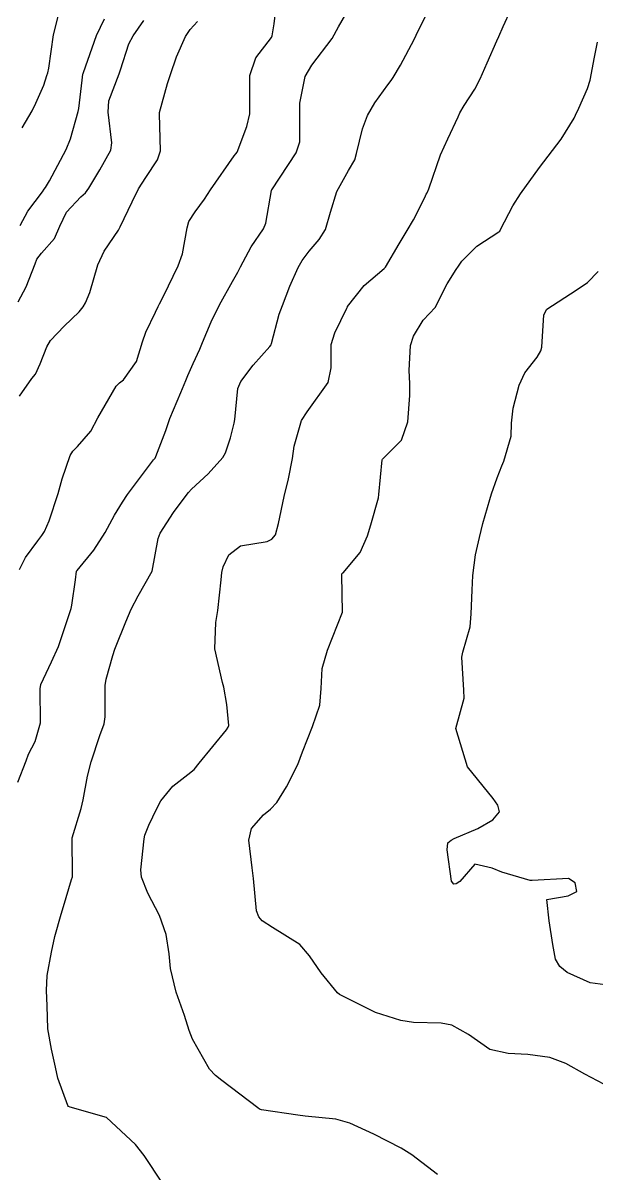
# Model space of a CAD drawing. Header units: metres. Extents: x 318500 to 325275, y 7408834 to 7428799.
# Drawn here: x 322110.5 to 322140.5, y 7417006.4 to 7417066.6 of the extents above; entities that cross this region are included whole.
import ezdxf

# ---------------------------------------------------------------- set-up
doc = ezdxf.new("R2010")
doc.units = ezdxf.units.M
doc.header["$MEASUREMENT"] = 0
doc.layers.add('Curvas de Nivel 1m', color=11, linetype='Continuous')
doc.layers.add('Curvas de Nivel 5m', color=15, linetype='Continuous')

msp = doc.modelspace()

# ---------------------------------------------------------------- linework, layer by layer
at = {"layer": 'Curvas de Nivel 1m', "flags": 128}
for points, elevation in [([(322110.356, 7417037.989), (322110.671, 7417038.615), (322111.313, 7417039.493), (322111.523, 7417039.771), (322111.65, 7417039.975), (322111.894, 7417040.54), (322112.367, 7417041.965), (322112.581, 7417042.732), (322113.002, 7417043.956), (322113.142, 7417044.185), (322113.377, 7417044.432), (322114.09, 7417045.238), (322114.452, 7417045.934), (322115.417, 7417047.586), (322115.58, 7417047.757), (322115.788, 7417047.916), (322116.473, 7417048.872), (322116.782, 7417049.907), (322116.954, 7417050.409), (322117.473, 7417051.46), (322117.613, 7417051.763), (322117.68, 7417051.897), (322117.881, 7417052.291), (322118.659, 7417053.883), (322118.885, 7417054.504), (322119.126, 7417055.876), (322119.215, 7417056.195), (322119.543, 7417056.709), (322120.038, 7417057.378), (322120.353, 7417057.858), (322121.578, 7417059.641), (322121.668, 7417059.75), (322121.735, 7417059.838), (322122.255, 7417061.179), (322122.4, 7417061.832), (322122.408, 7417063.052), (322122.407, 7417063.832), (322122.72, 7417064.759), (322123.534, 7417065.821), (322123.573, 7417065.91), (322123.671, 7417066.543), (322123.818, 7417067.688)], 759), ([(322132.22, 7417006.34), (322130.885, 7417007.369), (322130.334, 7417007.718), (322128.901, 7417008.447), (322127.642, 7417009.019), (322126.912, 7417009.231), (322125.299, 7417009.399), (322124.915, 7417009.436), (322123.012, 7417009.726), (322122.919, 7417009.762), (322122.831, 7417009.821), (322120.934, 7417011.255), (322120.611, 7417011.519), (322120.292, 7417011.85), (322119.407, 7417013.419), (322119.231, 7417013.866), (322118.982, 7417014.652), (322118.543, 7417015.877), (322118.249, 7417017.118), (322118.183, 7417017.883), (322118.025, 7417018.895), (322117.676, 7417019.891), (322117.068, 7417021.068), (322116.742, 7417021.903), (322116.706, 7417022.281), (322116.877, 7417023.902), (322116.916, 7417024.089), (322117.111, 7417024.624), (322117.533, 7417025.484), (322117.752, 7417025.891), (322118.369, 7417026.654), (322119.151, 7417027.267), (322119.485, 7417027.535), (322119.757, 7417027.861), (322121.178, 7417029.603), (322121.277, 7417029.741), (322121.302, 7417029.839), (322121.196, 7417030.931), (322121.036, 7417031.843), (322120.972, 7417032.085), (322120.569, 7417033.85), (322120.626, 7417035.222), (322120.735, 7417035.848), (322120.898, 7417037.459), (322120.933, 7417037.845), (322121.007, 7417038.132), (322121.304, 7417038.765), (322121.921, 7417039.224), (322123.315, 7417039.461), (322123.554, 7417039.579), (322123.746, 7417039.814), (322123.907, 7417040.393), (322124.21, 7417041.807), (322124.42, 7417042.738), (322124.63, 7417043.801), (322124.73, 7417044.449), (322125.116, 7417045.794), (322125.404, 7417046.239), (322126.498, 7417047.774), (322126.662, 7417048.541), (322126.663, 7417049.772), (322126.856, 7417050.373), (322127.479, 7417051.671), (322127.509, 7417051.731), (322127.523, 7417051.76), (322128.381, 7417052.861), (322129.434, 7417053.741), (322129.471, 7417053.77), (322129.501, 7417053.818), (322130.222, 7417055.027), (322130.64, 7417055.723), (322130.965, 7417056.292), (322131.556, 7417057.461), (322131.641, 7417057.627), (322131.683, 7417057.708), (322131.771, 7417057.916), (322132.378, 7417059.698), (322132.763, 7417060.522), (322133.301, 7417061.685), (322133.401, 7417061.896), (322133.619, 7417062.274), (322134.174, 7417063.133), (322134.452, 7417063.672), (322134.819, 7417064.498), (322135.339, 7417065.663), (322135.44, 7417065.886), (322135.671, 7417066.398), (322136.069, 7417067.27)], 762), ([(322110.285, 7417051.992), (322110.699, 7417052.777), (322111.162, 7417053.983), (322111.261, 7417054.225), (322111.508, 7417054.537), (322112.176, 7417055.314), (322112.453, 7417055.966), (322112.805, 7417056.697), (322113.553, 7417057.491), (322113.798, 7417057.705), (322113.972, 7417057.944), (322114.545, 7417058.91), (322115.136, 7417059.927), (322115.189, 7417060.323), (322114.982, 7417061.929), (322115.029, 7417062.518), (322115.563, 7417063.921), (322115.642, 7417064.133), (322116.073, 7417065.499), (322116.296, 7417065.914), (322116.855, 7417066.725)], 757), ([(322110.344, 7417047.057), (322110.994, 7417047.984), (322111.185, 7417048.221), (322111.432, 7417048.757), (322111.773, 7417049.647), (322111.979, 7417049.972), (322112.693, 7417050.73), (322113.473, 7417051.481), (322113.685, 7417051.739), (322113.804, 7417051.945), (322114.031, 7417052.487), (322114.451, 7417053.936), (322114.787, 7417054.655), (322115.527, 7417055.752), (322115.587, 7417055.861), (322115.614, 7417055.919), (322116.238, 7417057.224), (322116.572, 7417057.91), (322116.966, 7417058.506), (322117.575, 7417059.426), (322117.724, 7417059.898), (322117.678, 7417061.83), (322117.684, 7417061.899), (322118.103, 7417063.423), (322118.251, 7417063.891), (322118.572, 7417064.809), (322119.034, 7417065.879), (322119.288, 7417066.254), (322119.672, 7417066.671)], 758), ([(322110.378, 7417055.992), (322110.778, 7417056.751), (322111.557, 7417057.762), (322111.648, 7417057.889), (322111.702, 7417057.978), (322111.917, 7417058.328), (322112.798, 7417059.962), (322113.019, 7417060.528), (322113.417, 7417061.953), (322113.451, 7417062.114), (322113.635, 7417063.602), (322113.671, 7417063.919), (322113.678, 7417063.949), (322113.698, 7417064.006), (322114.379, 7417065.939), (322114.804, 7417066.802)], 756), ([(322117.84, 7417005.885), (322116.881, 7417007.327), (322116.413, 7417007.905), (322114.911, 7417009.329), (322113.003, 7417009.864), (322112.919, 7417009.899), (322112.871, 7417009.951), (322112.363, 7417011.387), (322112.235, 7417011.961), (322112.026, 7417012.892), (322111.838, 7417013.967), (322111.792, 7417015.164), (322111.755, 7417015.969), (322111.8, 7417016.76), (322112.02, 7417017.965), (322112.207, 7417018.788), (322112.535, 7417019.958), (322112.648, 7417020.364), (322113.077, 7417021.766), (322113.119, 7417021.91), (322113.123, 7417021.949), (322113.121, 7417021.99), (322113.1, 7417023.95), (322113.578, 7417025.489), (322113.685, 7417025.942), (322113.908, 7417027.179), (322114.098, 7417027.936), (322114.553, 7417029.308), (322114.773, 7417029.926), (322114.831, 7417030.279), (322114.837, 7417031.926), (322114.887, 7417032.253), (322115.234, 7417033.495), (322115.339, 7417033.819), (322115.379, 7417033.919), (322115.909, 7417035.258), (322116.2, 7417035.911), (322116.567, 7417036.61), (322117.29, 7417037.9), (322117.602, 7417039.609), (322117.711, 7417039.894), (322118.416, 7417040.969), (322119.07, 7417041.874), (322119.19, 7417042.025), (322119.345, 7417042.194), (322120.217, 7417042.997), (322120.992, 7417043.846), (322121.127, 7417044.09), (322121.386, 7417044.886), (322121.586, 7417045.649), (322121.612, 7417045.838), (322121.782, 7417047.471), (322121.926, 7417047.835), (322122.584, 7417048.677), (322123.448, 7417049.657), (322123.515, 7417049.753), (322123.538, 7417049.819), (322123.941, 7417051.345), (322124.109, 7417051.811), (322124.504, 7417052.819), (322124.928, 7417053.799), (322125.141, 7417054.16), (322125.513, 7417054.652), (322126.037, 7417055.267), (322126.36, 7417055.778), (322126.621, 7417056.697), (322126.96, 7417057.769), (322127.571, 7417058.878), (322127.897, 7417059.436), (322127.994, 7417059.756), (322128.296, 7417061.056), (322128.566, 7417061.75), (322128.952, 7417062.415), (322129.634, 7417063.346), (322129.802, 7417063.573), (322129.911, 7417063.736), (322130.297, 7417064.381), (322131.014, 7417065.72), (322131.213, 7417066.171), (322131.681, 7417067.105)], 761), ([(322140.935, 7417011.069), (322139.942, 7417011.59), (322138.948, 7417012.153), (322138.105, 7417012.46), (322136.955, 7417012.618), (322135.928, 7417012.673), (322134.958, 7417012.882), (322133.851, 7417013.671), (322132.977, 7417014.154), (322132.417, 7417014.25), (322130.979, 7417014.295), (322130.305, 7417014.396), (322128.986, 7417014.812), (322127.104, 7417015.759), (322127.001, 7417015.846), (322126.134, 7417016.896), (322125.529, 7417017.782), (322125.029, 7417018.368), (322123.584, 7417019.27), (322123.047, 7417019.62), (322122.875, 7417019.822), (322122.751, 7417020.127), (322122.591, 7417021.825), (322122.533, 7417022.378), (322122.345, 7417023.828), (322122.498, 7417024.437), (322123.12, 7417025.164), (322123.479, 7417025.46), (322123.814, 7417025.81), (322124.318, 7417026.627), (322124.919, 7417027.794), (322125.167, 7417028.449), (322125.676, 7417029.783), (322126.075, 7417030.899), (322126.137, 7417031.776), (322126.188, 7417032.813), (322126.465, 7417033.772), (322127.26, 7417035.76), (322127.222, 7417037.694), (322127.226, 7417037.761), (322127.257, 7417037.794), (322127.291, 7417037.826), (322128.175, 7417038.883), (322128.572, 7417039.747), (322128.736, 7417040.336), (322129.131, 7417041.742), (322129.164, 7417041.92), (322129.332, 7417043.74), (322129.344, 7417043.766), (322129.371, 7417043.787), (322130.343, 7417044.768), (322130.681, 7417045.721), (322130.787, 7417047.092), (322130.779, 7417047.72), (322130.75, 7417048.4), (322130.818, 7417049.719), (322130.968, 7417050.207), (322131.47, 7417051.041), (322131.8, 7417051.38), (322132.113, 7417051.701), (322132.734, 7417052.933), (322133.204, 7417053.684), (322133.324, 7417053.862), (322133.507, 7417054.132), (322134.279, 7417054.912), (322135.441, 7417055.661), (322135.491, 7417055.7), (322135.532, 7417055.775), (322136.173, 7417057.029), (322136.577, 7417057.645), (322137.574, 7417059.022), (322138.024, 7417059.623), (322138.695, 7417060.512), (322139.377, 7417061.603), (322139.453, 7417061.762), (322139.618, 7417062.127), (322140.074, 7417063.155), (322140.212, 7417063.594), (322140.449, 7417064.795), (322140.605, 7417065.591)], 763), ([(322141.007, 7417016.265), (322140.223, 7417016.373), (322139.013, 7417016.908), (322138.626, 7417017.215), (322138.408, 7417017.609), (322138.266, 7417018.377), (322138.08, 7417019.615), (322137.947, 7417020.736), (322139.07, 7417020.919), (322139.519, 7417021.149), (322139.441, 7417021.596), (322139.082, 7417021.822), (322137.178, 7417021.725), (322137.081, 7417021.724), (322135.597, 7417022.165), (322135.087, 7417022.364), (322134.181, 7417022.577), (322133.402, 7417021.677), (322133.207, 7417021.55), (322133.078, 7417021.531), (322132.952, 7417021.682), (322132.733, 7417023.322), (322132.767, 7417023.685), (322132.944, 7417023.841), (322133.104, 7417023.914), (322134.331, 7417024.449), (322135.119, 7417024.903), (322135.47, 7417025.31), (322135.393, 7417025.656), (322135.135, 7417026.017), (322133.802, 7417027.674), (322133.18, 7417029.68), (322133.623, 7417031.256), (322133.605, 7417031.676), (322133.503, 7417033.41), (322133.551, 7417033.677), (322133.938, 7417034.988), (322133.99, 7417035.673), (322134.037, 7417036.914), (322134.076, 7417037.672), (322134.214, 7417038.763), (322134.419, 7417039.669), (322134.597, 7417040.398), (322134.971, 7417041.664), (322135.062, 7417041.945), (322135.357, 7417042.794), (322135.602, 7417043.421), (322135.704, 7417043.655), (322136.075, 7417044.964), (322136.105, 7417045.649), (322136.189, 7417046.429), (322136.495, 7417047.644), (322136.792, 7417048.277), (322137.442, 7417049.099), (322137.643, 7417049.431), (322137.685, 7417049.626), (322137.789, 7417051.311), (322137.948, 7417051.623), (322139.49, 7417052.609), (322140.077, 7417053.011), (322140.639, 7417053.589)], 764)]:
    msp.add_lwpolyline(points, dxfattribs=dict(at, elevation=elevation))
at = {"layer": 'Curvas de Nivel 5m', "flags": 128}
for points, elevation in [([(322110.258, 7417026.874), (322110.693, 7417027.985), (322110.821, 7417028.326), (322111.17, 7417028.999), (322111.455, 7417029.976), (322111.426, 7417031.758), (322111.458, 7417031.976), (322112.032, 7417033.164), (322112.385, 7417033.963), (322112.946, 7417035.643), (322113.045, 7417035.953), (322113.088, 7417036.127), (322113.283, 7417037.45), (322113.34, 7417037.899), (322113.369, 7417037.949), (322114.238, 7417039.004), (322114.837, 7417039.927), (322115.329, 7417040.835), (322115.734, 7417041.518), (322116.003, 7417041.913), (322116.579, 7417042.68), (322117.367, 7417043.729), (322117.442, 7417043.826), (322117.487, 7417043.898), (322118.013, 7417045.269), (322118.224, 7417045.888), (322118.792, 7417047.258), (322119.063, 7417047.875), (322119.161, 7417048.137), (322119.434, 7417048.776), (322119.785, 7417049.525), (322119.929, 7417049.863), (322120.376, 7417050.947), (322120.812, 7417051.85), (322121.492, 7417053.06), (322121.777, 7417053.557), (322121.917, 7417053.836), (322122.471, 7417054.875), (322123.116, 7417055.824), (322123.243, 7417056.114), (322123.533, 7417057.82), (322123.543, 7417057.837), (322123.56, 7417057.86), (322124.837, 7417059.801), (322125.013, 7417060.374), (322125.019, 7417061.799), (322125.019, 7417062.399), (322125.304, 7417063.795), (322125.646, 7417064.379), (322126.712, 7417065.774), (322127.054, 7417066.384), (322127.686, 7417067.506)], 760), ([(322110.482, 7417061.106), (322111.009, 7417061.986), (322111.21, 7417062.391), (322111.63, 7417063.338), (322111.783, 7417063.833), (322111.825, 7417063.977), (322111.89, 7417064.224), (322112.13, 7417065.973), (322112.434, 7417067.213)], 755)]:
    msp.add_lwpolyline(points, dxfattribs=dict(at, elevation=elevation))

doc.saveas('drawing.dxf')
